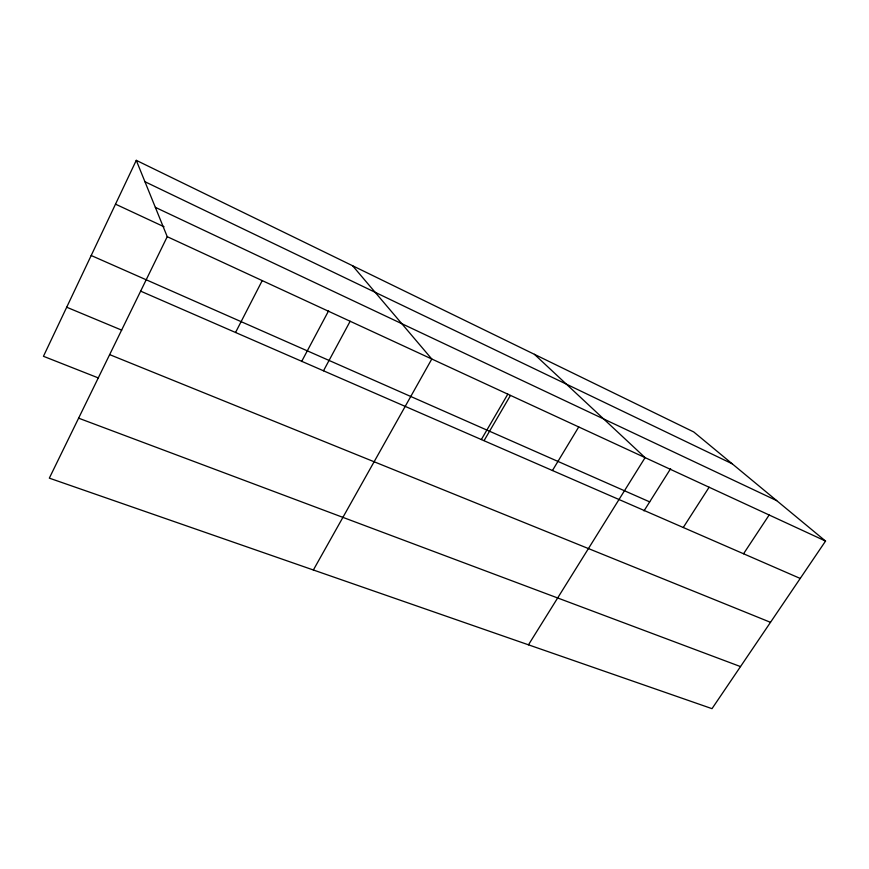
<?xml version="1.0" encoding="UTF-8"?>
<svg xmlns="http://www.w3.org/2000/svg" width="869" height="869" viewBox="0 0 869 869"><rect width="100%" height="100%" fill="white"/><g stroke="black" fill="none" stroke-linecap="round" stroke-linejoin="round"><path stroke-width="1.3" d="M136.27 160.341L167.239 236.683L49.327 478.146L712.004 708.659L825.55 541.072L693.766 431.969L136.27 160.341L43.45 356.301L98.36 377.939M235.542 332.479L262.221 280.6M301.608 361.537L328.623 310.776M323.485 370.791L350.153 321.258M313.372 569.988L431.795 359.006L352.597 265.74M481.339 439.551L507.8 394.157M484.098 440.572L510.44 395.449M552.445 470.52L578.732 426.951M528.471 644.809L645.091 457.637L534.435 354.335M644.005 510.885L670.629 468.663M683.262 527.505L709.115 487.237M743.549 553.77L769.152 514.991M78.612 418.174L740.507 666.588M109.646 354.617L770.499 622.323M66.696 307.224L121.703 330.144M140.648 291.148L800.219 578.45M91.191 255.508L649.686 501.88M167.239 236.683L825.55 541.072M115.512 204.161L164.056 226.776M155.345 207.354L776.701 500.631M144.938 181.719L732.219 463.796"/></g></svg>
